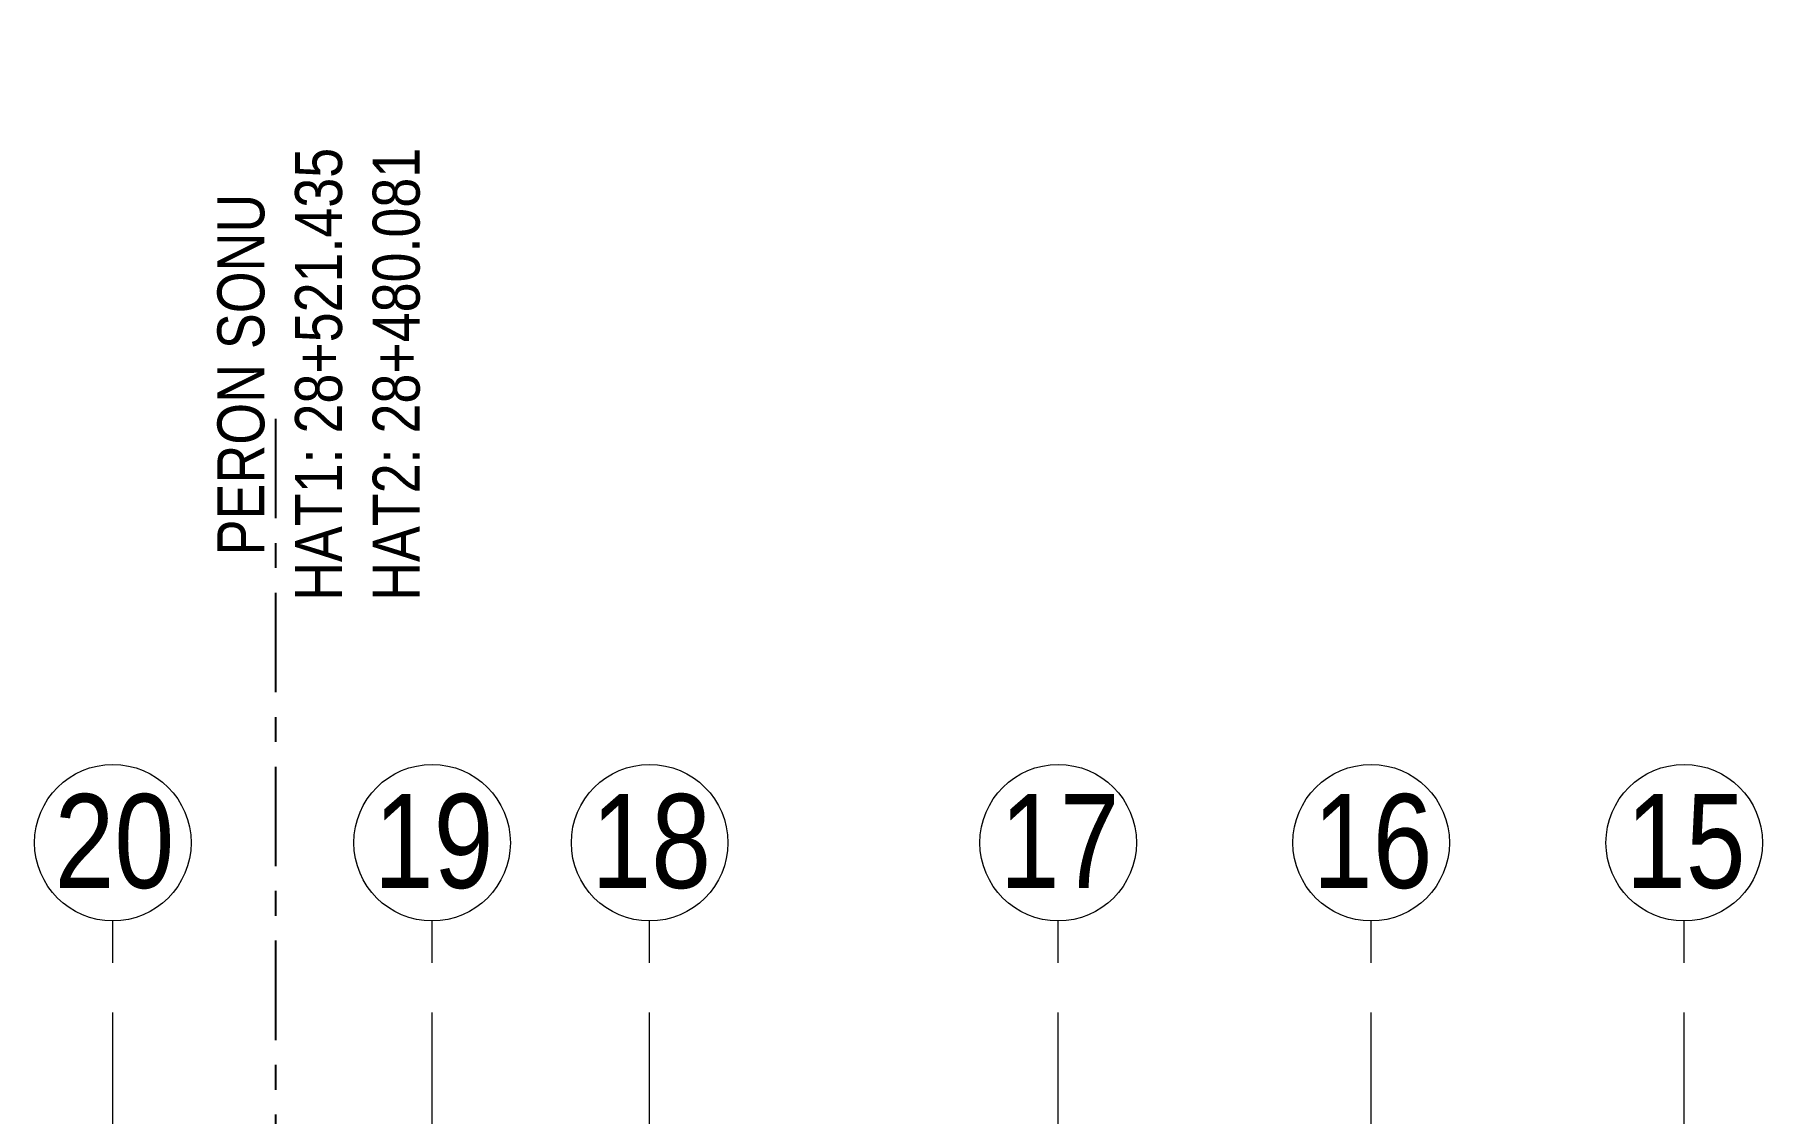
# Model space of a CAD drawing. Header units: metres. Extents: x -201 to 705, y -63 to 42.
# Drawn here: x 494.6 to 549.8, y 7.5 to 42 of the extents above; entities that cross this region are included whole.
import ezdxf

# ---------------------------------------------------------------- set-up
doc = ezdxf.new("R2010")
doc.units = ezdxf.units.M
doc.linetypes.add('Grid Line', pattern=[11.1125, 6.35, -1.5875, 1.5875, -1.5875])
doc.linetypes.add('Grid Line 1_4_', pattern=[5.55625, 3.175, -0.79375, 0.79375, -0.79375])
doc.layers.add('A_GRID', color=7, linetype='Continuous', lineweight=9)
doc.layers.add('A_GRID_BALOON', color=7, linetype='Continuous', lineweight=9)
doc.styles.add('Arial Narrow', font='ARIALN.TTF', dxfattribs={"height": 1.5})
doc.styles.add('Arial Narrow_1', font='ARIALN.TTF', dxfattribs={"height": 3})

# ---------------------------------------------------------------- blocks, each defined once
blk = doc.blocks.new('Grid - Aks Sembolü-236857-14_73 _17_73_ TEKNİK KAT _FFL__ANAHTAR PLAN')
at = {"layer": 'A_GRID_BALOON', "color": 253, "true_color": 0xaaaaaa}
blk.add_circle((0, 0), 0.005, dxfattribs=at)

msp = doc.modelspace()

# ---------------------------------------------------------------- linework, layer by layer
at = {"layer": 'A_GRID', "color": 253, "linetype": 'Grid Line', "true_color": 0xaaaaaa}
for p, q in [((497.114, -28.963), (497.114, 13.652)), ((507.314, -28.963), (507.314, 13.652)), ((514.264, -28.963), (514.264, 13.652)), ((527.314, -28.963), (527.314, 13.652)), ((537.314, -28.963), (537.314, 13.652)), ((547.314, -28.963), (547.314, 13.652))]:
    msp.add_line(p, q, dxfattribs=at)

# ---------------------------------------------------------------- block references
at = {"layer": 'A_GRID_BALOON', "color": 253, "true_color": 0xaaaaaa, "xscale": 499.9999999999995, "yscale": 499.9999999999995, "zscale": 499.9999999999995}
for p in [(497.114, 16.152), (507.314, 16.152), (514.264, 16.152), (527.314, 16.152), (537.314, 16.152), (547.314, 16.152)]:
    msp.add_blockref('Grid - Aks Sembolü-236857-14_73 _17_73_ TEKNİK KAT _FFL__ANAHTAR PLAN', p, dxfattribs=at)

# ---------------------------------------------------------------- texts
at = {"layer": 'A_GRID_BALOON', "color": 253, "true_color": 0xaaaaaa, "insert": (500.455, 25.335), "char_height": 1.5, "width": 14.18987, "attachment_point": 1, "rotation": 90, "style": 'Arial Narrow', "bg_fill": 3, "box_fill_scale": 1.25, "bg_fill_color": 256, "bg_fill_true_color": 13158600, "bg_fill_transparency": 0}
msp.add_mtext('PERON SONU', dxfattribs=at)
at = {"layer": 'A_GRID_BALOON', "color": 253, "true_color": 0xaaaaaa, "char_height": 3, "width": 4.64979, "attachment_point": 1, "style": 'Arial Narrow_1'}
for s, insert in [('20', (495.253, 17.705)), ('19', (505.453, 17.705)), ('18', (512.403, 17.705)), ('17', (525.453, 17.705)), ('16', (535.453, 17.705)), ('15', (545.453, 17.705))]:
    msp.add_mtext(s, dxfattribs=dict(at, insert=insert))

# ---------------------------------------------------------------- next in the draw order: texts
at = {"layer": 'A_GRID_BALOON', "color": 253, "true_color": 0xaaaaaa, "insert": (502.935, 23.879), "char_height": 1.5, "width": 17.71729, "attachment_point": 1, "rotation": 90, "style": 'Arial Narrow', "bg_fill": 3, "box_fill_scale": 1.25, "bg_fill_color": 256, "bg_fill_true_color": 13158600, "bg_fill_transparency": 0}
msp.add_mtext('HAT1: 28+521.435', dxfattribs=at)

# ---------------------------------------------------------------- next in the draw order: linework, layer by layer
at = {"layer": 'A_GRID', "color": 21, "linetype": 'Grid Line 1_4_', "lineweight": 25, "true_color": 0xffaaaa}
msp.add_line((502.314, 29.691), (502.314, -40.066), dxfattribs=at)

# ---------------------------------------------------------------- next in the draw order: texts
at = {"layer": 'A_GRID_BALOON', "color": 253, "true_color": 0xaaaaaa, "insert": (505.416, 23.879), "char_height": 1.5, "width": 17.71729, "attachment_point": 1, "rotation": 90, "style": 'Arial Narrow', "bg_fill": 3, "box_fill_scale": 1.25, "bg_fill_color": 256, "bg_fill_true_color": 13158600, "bg_fill_transparency": 0}
msp.add_mtext('HAT2: 28+480.081', dxfattribs=at)

doc.saveas('drawing.dxf')
